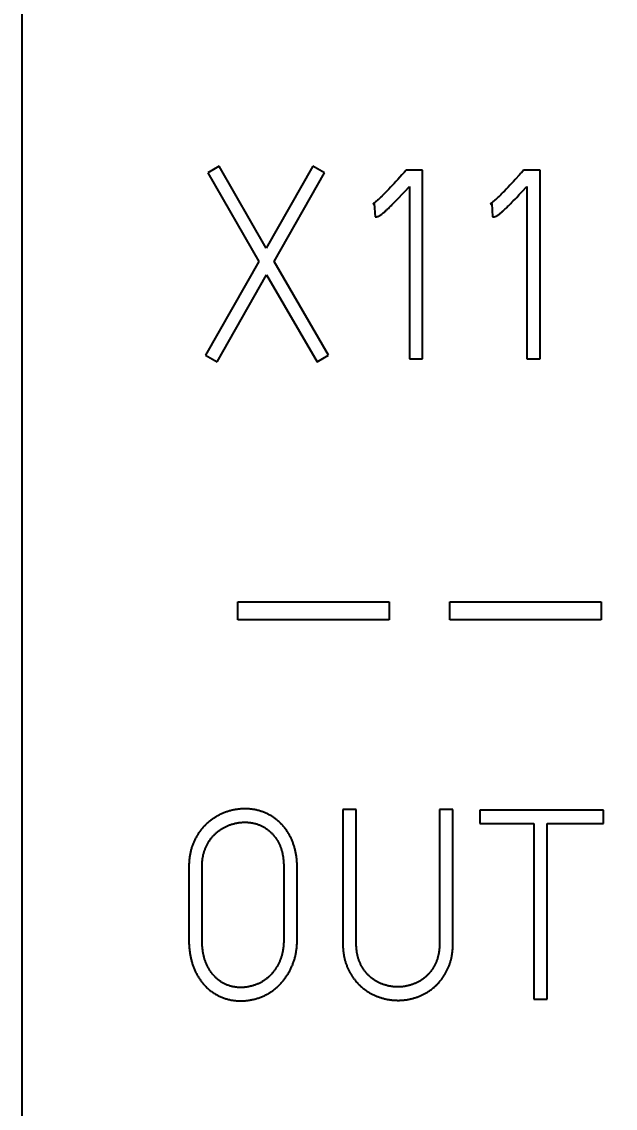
# Model space of a CAD drawing. Extents: x 0 to 420, y 0 to 297.
# Drawn here: x 110.81 to 116.13, y 157.36 to 167.11 of the extents above; entities that cross this region are included whole.
import ezdxf
from ezdxf.enums import TextEntityAlignment as Align

# ---------------------------------------------------------------- set-up
doc = ezdxf.new("R2010")
doc.units = 0
doc.header["$LTSCALE"] = 23.1
for name, color, linetype in [('10000_FRONT', 7, 'CONTINUOUS'), ('10100_DIM_FRONT', 7, 'CONTINUOUS'), ('10500_FRONT_LABELING', 7, 'CONTINUOUS')]:
    doc.layers.add(name, color=color, linetype=linetype)
doc.dimstyles.get("Standard").update_dxf_attribs({"dimtxt": 2.5, "dimasz": 2.5, "dimexe": 1.25, "dimexo": 0.625, "dimtad": 1, "dimcen": 2.5, "dimazin": 3, "dimtfac": 1, "dimtmove": 0, "dimatfit": 3})

# ---------------------------------------------------------------- blocks, each defined once
blk = doc.blocks.new('*D1')
at = {"layer": '10100_DIM_FRONT', "linetype": 'CONTINUOUS'}
for p, q in [((110.808052, 190.739389), (110.808052, 134.086548)), ((146.308052, 190.739389), (146.308052, 134.086548)), ((110.808052, 136.086548), (128.558052, 136.086548)), ((146.308052, 136.086548), (128.558052, 136.086548))]:
    blk.add_line(p, q, dxfattribs=at)
for points in [[(114.308052, 136.586548), (110.808052, 136.086548), (114.308052, 135.586548)], [(142.808052, 135.586548), (146.308052, 136.086548), (142.808052, 136.586548)]]:
    blk.add_solid(points, dxfattribs=at)
blk.add_text('35,5', height=3.5, dxfattribs=at).set_placement((124.727394, 136.961548), (134.227394, 136.961548), align=Align.FIT)

msp = doc.modelspace()

# ---------------------------------------------------------------- linework, layer by layer
at = {"layer": '10000_FRONT', "color": 7, "linetype": 'CONTINUOUS'}
for p, q in [((110.8081, 235.7404), (110.8081, 145.7404)), ((112.7475, 161.7461), (112.7475, 161.9064)), ((112.7475, 161.9064), (114.1059, 161.9064)), ((114.1059, 161.9064), (114.1059, 161.7461)), ((114.6482, 161.7461), (114.6482, 161.9064)), ((114.6482, 161.9064), (116.0067, 161.9064)), ((116.0067, 161.9064), (116.0067, 161.7461)), ((114.1059, 161.7461), (112.7475, 161.7461)), ((116.0067, 161.7461), (114.6482, 161.7461))]:
    msp.add_line(p, q, dxfattribs=at)
at = {"layer": '10500_FRONT_LABELING', "color": 7, "linetype": 'CONTINUOUS'}
for p, q in [((112.5783, 165.8163), (112.4769, 165.7574)), ((113.0027, 165.0807), (112.5783, 165.8163)), ((113.4201, 165.8163), (113.0027, 165.0807)), ((113.5262, 165.7574), (113.4201, 165.8163)), ((114.2571, 165.781), (114.2406, 165.7621)), ((114.4056, 165.781), (114.2571, 165.781)), ((114.4056, 164.088), (114.4056, 165.781)), ((115.311, 165.781), (115.2945, 165.7621)), ((115.4596, 165.781), (115.311, 165.781)), ((115.4596, 164.088), (115.4596, 165.781)), ((112.4769, 165.7574), (112.9367, 164.9628)), ((113.0735, 164.9604), (113.5262, 165.7574)), ((114.1662, 165.6805), (114.1501, 165.6631)), ((114.1822, 165.6979), (114.1662, 165.6805)), ((115.2201, 165.6805), (115.2041, 165.6631)), ((115.2362, 165.6979), (115.2201, 165.6805)), ((114.0742, 165.5828), (114.0632, 165.5715)), ((114.0851, 165.5942), (114.0742, 165.5828)), ((114.1015, 165.6113), (114.0851, 165.5942)), ((114.1178, 165.6285), (114.1015, 165.6113)), ((114.134, 165.6458), (114.1178, 165.6285)), ((114.1501, 165.6631), (114.134, 165.6458)), ((114.2192, 165.5617), (114.2459, 165.59)), ((114.2459, 165.59), (114.2877, 165.6348)), ((114.2877, 165.6348), (114.2877, 164.088)), ((115.1282, 165.5828), (115.1171, 165.5715)), ((115.1391, 165.5942), (115.1282, 165.5828)), ((115.1554, 165.6113), (115.1391, 165.5942)), ((115.1717, 165.6285), (115.1554, 165.6113)), ((115.1879, 165.6458), (115.1717, 165.6285)), ((115.2041, 165.6631), (115.1879, 165.6458)), ((115.2732, 165.5617), (115.2999, 165.59)), ((115.2999, 165.59), (115.3417, 165.6348)), ((115.3417, 165.6348), (115.3417, 164.088)), ((113.9576, 165.4768), (113.9718, 165.4815)), ((113.9718, 165.4815), (113.9789, 165.3613)), ((114.1299, 165.4699), (114.1417, 165.4817)), ((114.1417, 165.4817), (114.1535, 165.4936)), ((114.1535, 165.4936), (114.1652, 165.5055)), ((114.1652, 165.5055), (114.1807, 165.5214)), ((114.1807, 165.5214), (114.1962, 165.5375)), ((114.1962, 165.5375), (114.2192, 165.5617)), ((115.0116, 165.4768), (115.0257, 165.4815)), ((115.0257, 165.4815), (115.0328, 165.3613)), ((115.1839, 165.4699), (115.1957, 165.4817)), ((115.1957, 165.4817), (115.2075, 165.4936)), ((115.2075, 165.4936), (115.2192, 165.5055)), ((115.2192, 165.5055), (115.2347, 165.5214)), ((115.2347, 165.5214), (115.2501, 165.5375)), ((115.2501, 165.5375), (115.2732, 165.5617)), ((114.0979, 165.4389), (114.106, 165.4466)), ((114.106, 165.4466), (114.114, 165.4543)), ((114.114, 165.4543), (114.122, 165.4621)), ((114.122, 165.4621), (114.1299, 165.4699)), ((115.1519, 165.4389), (115.1599, 165.4466)), ((115.1599, 165.4466), (115.168, 165.4543)), ((115.168, 165.4543), (115.1759, 165.4621)), ((115.1759, 165.4621), (115.1839, 165.4699)), ((112.9367, 164.9628), (112.4581, 164.121)), ((113.5615, 164.121), (113.0735, 164.9604)), ((112.5618, 164.0621), (113.0051, 164.8425)), ((113.0051, 164.8425), (113.4578, 164.0621)), ((112.4581, 164.121), (112.5618, 164.0621)), ((113.4578, 164.0621), (113.5615, 164.121)), ((114.2877, 164.088), (114.4056, 164.088)), ((115.3417, 164.088), (115.4596, 164.088)), ((113.6898, 160.0427), (113.6898, 158.845)), ((113.81, 160.0427), (113.6898, 160.0427)), ((113.81, 158.845), (113.81, 160.0427)), ((114.5574, 160.0427), (114.5574, 158.845)), ((114.6777, 160.0427), (114.5574, 160.0427)), ((114.6777, 158.845), (114.6777, 160.0427)), ((114.9182, 160.038), (114.9182, 159.9178)), ((116.0287, 160.038), (114.9182, 160.038)), ((116.0287, 159.9178), (116.0287, 160.038)), ((114.9182, 159.9178), (115.4039, 159.9178)), ((115.4039, 159.9178), (115.4039, 158.3404)), ((115.5241, 158.3404), (115.5241, 159.9178)), ((115.5241, 159.9178), (116.0287, 159.9178)), ((112.3081, 159.5264), (112.3081, 158.87)), ((112.426, 158.8713), (112.426, 159.5264)), ((113.1592, 159.5264), (113.1592, 158.878)), ((113.2795, 158.878), (113.2795, 159.5264)), ((115.4039, 158.3404), (115.5241, 158.3404))]:
    msp.add_line(p, q, dxfattribs=at)
for points in [[(114.2301, 165.7503), (114.2195, 165.7386), (114.1822, 165.6979)], [(114.2406, 165.7621), (114.2354, 165.7562), (114.2301, 165.7503)], [(115.284, 165.7503), (115.2734, 165.7386), (115.2362, 165.6979)], [(115.2945, 165.7621), (115.2893, 165.7562), (115.284, 165.7503)], [(114.0632, 165.5715), (114.0521, 165.5603), (114.0465, 165.5548), (114.0409, 165.5492), (114.0352, 165.5437), (114.0296, 165.5382), (114.0238, 165.5328), (114.0181, 165.5274), (114.0123, 165.522), (114.0065, 165.5167), (114.0006, 165.5115), (113.9947, 165.5062), (113.9887, 165.5011), (113.9827, 165.496), (113.9767, 165.4909), (113.9705, 165.486), (113.9642, 165.4813), (113.961, 165.479), (113.9576, 165.4768)], [(115.1171, 165.5715), (115.106, 165.5603), (115.1005, 165.5548), (115.0948, 165.5492), (115.0892, 165.5437), (115.0835, 165.5382), (115.0778, 165.5328), (115.0721, 165.5274), (115.0663, 165.522), (115.0604, 165.5167), (115.0546, 165.5115), (115.0487, 165.5062), (115.0427, 165.5011), (115.0367, 165.496), (115.0306, 165.4909), (115.0245, 165.486), (115.0182, 165.4813), (115.0149, 165.479), (115.0116, 165.4768)], [(113.9789, 165.3613), (113.9817, 165.3614), (113.9845, 165.3616), (113.9873, 165.362), (113.99, 165.3625), (113.9955, 165.3637), (113.9982, 165.3644), (114.0009, 165.3651), (114.0036, 165.366), (114.0063, 165.367), (114.0088, 165.3681), (114.0114, 165.3693), (114.0163, 165.3719), (114.0211, 165.3748), (114.0257, 165.3778), (114.0303, 165.381), (114.0348, 165.3843), (114.0393, 165.3877), (114.0437, 165.3911), (114.048, 165.3946), (114.0523, 165.3981), (114.0566, 165.4017), (114.0609, 165.4053), (114.0651, 165.4089), (114.0693, 165.4126), (114.0734, 165.4163), (114.0775, 165.42), (114.0817, 165.4238), (114.0858, 165.4275), (114.0898, 165.4313), (114.0979, 165.4389)], [(115.0328, 165.3613), (115.0357, 165.3614), (115.0385, 165.3616), (115.0412, 165.362), (115.044, 165.3625), (115.0495, 165.3637), (115.0522, 165.3644), (115.0549, 165.3651), (115.0576, 165.366), (115.0602, 165.367), (115.0628, 165.3681), (115.0653, 165.3693), (115.0702, 165.3719), (115.075, 165.3748), (115.0797, 165.3778), (115.0842, 165.381), (115.0887, 165.3843), (115.0932, 165.3877), (115.0976, 165.3911), (115.102, 165.3946), (115.1063, 165.3981), (115.1106, 165.4017), (115.1148, 165.4053), (115.119, 165.4089), (115.1232, 165.4126), (115.1274, 165.4163), (115.1315, 165.42), (115.1356, 165.4238), (115.1397, 165.4275), (115.1438, 165.4313), (115.1519, 165.4389)], [(113.2795, 159.5264), (113.2794, 159.5341), (113.2793, 159.5418), (113.2791, 159.5495), (113.2789, 159.5572), (113.2785, 159.5649), (113.2781, 159.5725), (113.2775, 159.5802), (113.2769, 159.5878), (113.2762, 159.5954), (113.2755, 159.603), (113.2746, 159.6106), (113.2736, 159.6182), (113.2726, 159.6258), (113.2714, 159.6333), (113.2702, 159.6409), (113.2689, 159.6484), (113.2675, 159.6559), (113.2659, 159.6634), (113.2643, 159.6709), (113.2626, 159.6784), (113.2608, 159.6858), (113.2589, 159.6932), (113.2568, 159.7007), (113.2547, 159.7081), (113.2525, 159.7154), (113.2502, 159.7228), (113.2477, 159.7302), (113.2452, 159.7375), (113.2426, 159.7447), (113.2398, 159.7519), (113.237, 159.7591), (113.234, 159.7662), (113.231, 159.7733), (113.2279, 159.7803), (113.2246, 159.7872), (113.2213, 159.7941), (113.2179, 159.801), (113.2143, 159.8078), (113.2107, 159.8145), (113.2069, 159.8212), (113.2031, 159.8278), (113.1991, 159.8344), (113.195, 159.8409), (113.1909, 159.8473), (113.1865, 159.8537), (113.1821, 159.86), (113.1776, 159.8663), (113.1729, 159.8725), (113.1681, 159.8786), (113.1632, 159.8846), (113.1583, 159.8906), (113.1532, 159.8964), (113.1481, 159.9022), (113.1428, 159.9078), (113.1376, 159.9134), (113.1322, 159.9189), (113.1268, 159.9243), (113.1212, 159.9297), (113.1157, 159.9349), (113.11, 159.9401), (113.1042, 159.9451), (113.0984, 159.9501), (113.0924, 159.955), (113.0864, 159.9597), (113.0802, 159.9643), (113.074, 159.9689), (113.0676, 159.9733), (113.0612, 159.9776), (113.0546, 159.9818), (113.048, 159.9858), (113.0412, 159.9898), (113.0344, 159.9936), (113.0276, 159.9973), (113.0207, 160.0008), (113.0138, 160.0043), (113.0068, 160.0076), (112.9998, 160.0108), (112.9927, 160.0138), (112.9856, 160.0167), (112.9784, 160.0196), (112.9712, 160.0222), (112.9639, 160.0248), (112.9566, 160.0272), (112.9492, 160.0296), (112.9418, 160.0318), (112.9343, 160.0338), (112.9268, 160.0358), (112.9192, 160.0376), (112.9116, 160.0393), (112.904, 160.0409), (112.8963, 160.0423), (112.8886, 160.0436), (112.881, 160.0448), (112.8733, 160.0459), (112.8656, 160.0468), (112.8579, 160.0476), (112.8502, 160.0483), (112.8425, 160.0488), (112.8347, 160.0493), (112.827, 160.0496), (112.8193, 160.0498), (112.8116, 160.0498), (112.8038, 160.0498), (112.7961, 160.0496), (112.7883, 160.0493), (112.7806, 160.0489), (112.7728, 160.0484), (112.7651, 160.0477), (112.7573, 160.047), (112.7496, 160.0461), (112.7418, 160.045), (112.7341, 160.0439), (112.7265, 160.0426), (112.7189, 160.0413), (112.7113, 160.0398), (112.7037, 160.0382), (112.6962, 160.0364), (112.6887, 160.0346), (112.6812, 160.0327), (112.6738, 160.0306), (112.6664, 160.0285), (112.659, 160.0262), (112.6516, 160.0238), (112.6443, 160.0214), (112.637, 160.0188), (112.6298, 160.0161), (112.6226, 160.0132), (112.6154, 160.0103), (112.6082, 160.0073), (112.6011, 160.0041), (112.594, 160.0009), (112.587, 159.9975), (112.58, 159.994), (112.5732, 159.9905), (112.5663, 159.9868), (112.5596, 159.983), (112.5529, 159.9792), (112.5463, 159.9752), (112.5398, 159.9711), (112.5333, 159.967), (112.5269, 159.9627), (112.5206, 159.9584), (112.5143, 159.9539), (112.5081, 159.9494), (112.502, 159.9447), (112.4959, 159.94), (112.4899, 159.9352), (112.484, 159.9302), (112.4781, 159.9252), (112.4723, 159.9201), (112.4666, 159.9148), (112.4609, 159.9095), (112.4554, 159.9041), (112.4499, 159.8986), (112.4445, 159.893), (112.4392, 159.8873), (112.4341, 159.8816), (112.429, 159.8757), (112.424, 159.8698), (112.4192, 159.8639), (112.4145, 159.8578), (112.4098, 159.8517), (112.4053, 159.8455), (112.4009, 159.8392), (112.3965, 159.8329), (112.3923, 159.8265), (112.3881, 159.8201), (112.3841, 159.8135), (112.3801, 159.8069), (112.3762, 159.8003), (112.3725, 159.7936), (112.3688, 159.7868), (112.3652, 159.7799), (112.3617, 159.773), (112.3583, 159.766), (112.355, 159.759), (112.3518, 159.7519), (112.3488, 159.7448), (112.3458, 159.7377), (112.343, 159.7305), (112.3403, 159.7233), (112.3377, 159.7161), (112.3352, 159.7088), (112.3329, 159.7015), (112.3306, 159.6942), (112.3285, 159.6868), (112.3265, 159.6794), (112.3246, 159.672), (112.3228, 159.6645), (112.3211, 159.657), (112.3196, 159.6495), (112.3181, 159.6419), (112.3168, 159.6344), (112.3155, 159.6267), (112.3144, 159.6191), (112.3133, 159.6114), (112.3124, 159.6037), (112.3115, 159.596), (112.3108, 159.5883)], [(112.426, 159.5264), (112.426, 159.5329), (112.4261, 159.5395), (112.4263, 159.546), (112.4265, 159.5525), (112.4269, 159.559), (112.4273, 159.5655), (112.4278, 159.572), (112.4284, 159.5784), (112.429, 159.5849), (112.4298, 159.5913), (112.4306, 159.5977), (112.4316, 159.6041), (112.4326, 159.6105), (112.4337, 159.6169), (112.4349, 159.6232), (112.4362, 159.6296), (112.4376, 159.6359), (112.4392, 159.6422), (112.4408, 159.6485), (112.4425, 159.6547), (112.4444, 159.661), (112.4463, 159.6672), (112.4484, 159.6734), (112.4506, 159.6796), (112.4529, 159.6858), (112.4552, 159.6919), (112.4577, 159.698), (112.4603, 159.704), (112.463, 159.71), (112.4658, 159.7159), (112.4687, 159.7217), (112.4716, 159.7275), (112.4747, 159.7333), (112.4779, 159.739), (112.4811, 159.7446), (112.4844, 159.7502), (112.4878, 159.7558), (112.4913, 159.7613), (112.4949, 159.7667), (112.4986, 159.7721), (112.5024, 159.7774), (112.5064, 159.7827), (112.5104, 159.7879), (112.5145, 159.793), (112.5187, 159.7981), (112.523, 159.8031), (112.5274, 159.808), (112.5319, 159.8127), (112.5364, 159.8174), (112.541, 159.822), (112.5457, 159.8266), (112.5505, 159.831), (112.5553, 159.8353), (112.5603, 159.8396), (112.5653, 159.8437), (112.5704, 159.8478), (112.5755, 159.8518), (112.5807, 159.8557), (112.586, 159.8595), (112.5914, 159.8632), (112.5969, 159.8668), (112.6024, 159.8703), (112.608, 159.8738), (112.6137, 159.8771), (112.6194, 159.8804), (112.6252, 159.8835), (112.631, 159.8866), (112.6369, 159.8895), (112.6428, 159.8923), (112.6488, 159.895), (112.6548, 159.8976), (112.6608, 159.9001), (112.6669, 159.9025), (112.673, 159.9048), (112.6792, 159.907), (112.6854, 159.9091), (112.6916, 159.9111), (112.6978, 159.913), (112.7041, 159.9148), (112.7105, 159.9165), (112.7169, 159.9181), (112.7233, 159.9197), (112.7297, 159.9211), (112.7362, 159.9224), (112.7426, 159.9236), (112.7491, 159.9247), (112.7556, 159.9257), (112.7621, 159.9265), (112.7685, 159.9273), (112.775, 159.928), (112.7815, 159.9285), (112.788, 159.9289), (112.7945, 159.9292), (112.801, 159.9295), (112.8076, 159.9296), (112.8141, 159.9296), (112.8206, 159.9295), (112.8271, 159.9292), (112.8337, 159.9289), (112.8402, 159.9285), (112.8468, 159.9279), (112.8533, 159.9272), (112.8599, 159.9264), (112.8664, 159.9255), (112.8729, 159.9245), (112.8794, 159.9233), (112.8858, 159.922), (112.8922, 159.9206), (112.8985, 159.9191), (112.9048, 159.9174), (112.9111, 159.9157), (112.9173, 159.9138), (112.9235, 159.9117), (112.9297, 159.9095), (112.9358, 159.9073), (112.9419, 159.9048), (112.9479, 159.9023), (112.9539, 159.8996), (112.9599, 159.8968), (112.9658, 159.8938), (112.9716, 159.8907), (112.9774, 159.8875), (112.983, 159.8842), (112.9886, 159.8808), (112.9941, 159.8773), (112.9995, 159.8736), (113.0049, 159.8699), (113.0101, 159.866), (113.0153, 159.8621), (113.0204, 159.858), (113.0255, 159.8539), (113.0304, 159.8497), (113.0353, 159.8453), (113.0401, 159.8409), (113.0449, 159.8363), (113.0496, 159.8317), (113.0542, 159.827), (113.0587, 159.8223), (113.0631, 159.8174), (113.0675, 159.8125), (113.0717, 159.8076), (113.0759, 159.8025), (113.0799, 159.7974), (113.0839, 159.7923), (113.0877, 159.787), (113.0915, 159.7817), (113.0951, 159.7763), (113.0987, 159.7708), (113.1021, 159.7653), (113.1055, 159.7597), (113.1087, 159.754), (113.1118, 159.7482), (113.1149, 159.7424), (113.1178, 159.7365), (113.1205, 159.7305), (113.1232, 159.7245), (113.1257, 159.7185), (113.1282, 159.7124), (113.1305, 159.7063), (113.1327, 159.7002), (113.1348, 159.694), (113.1368, 159.6878), (113.1387, 159.6816), (113.1405, 159.6753), (113.1422, 159.669), (113.1438, 159.6627), (113.1454, 159.6564), (113.1468, 159.65), (113.1482, 159.6436), (113.1494, 159.6372), (113.1506, 159.6307), (113.1517, 159.6242), (113.1528, 159.6178), (113.1537, 159.6113), (113.1546, 159.6048), (113.1553, 159.5983), (113.156, 159.5918), (113.1567, 159.5852), (113.1572, 159.5787), (113.1577, 159.5722), (113.1581, 159.5657), (113.1585, 159.5591), (113.1588, 159.5526), (113.159, 159.5461), (113.1591, 159.5395), (113.1592, 159.5329), (113.1592, 159.5264)], [(112.3108, 159.5883), (112.3101, 159.5806), (112.3096, 159.5728), (112.3091, 159.5651), (112.3087, 159.5574), (112.3084, 159.5496), (112.3082, 159.5419), (112.3081, 159.5341), (112.3081, 159.5264)], [(112.3081, 158.87), (112.3082, 158.8621), (112.3084, 158.8541), (112.3086, 158.8462), (112.3089, 158.8382), (112.3093, 158.8303), (112.3097, 158.8224), (112.3103, 158.8145), (112.3109, 158.8066), (112.3116, 158.7987), (112.3123, 158.7909), (112.3132, 158.783), (112.3141, 158.7752), (112.3151, 158.7673), (112.3162, 158.7595), (112.3174, 158.7517), (112.3186, 158.7439), (112.32, 158.7361), (112.3215, 158.7283), (112.323, 158.7206), (112.3246, 158.7128), (112.3264, 158.7051), (112.3282, 158.6974), (112.3301, 158.6897), (112.3322, 158.682), (112.3343, 158.6743), (112.3366, 158.6666), (112.3389, 158.659), (112.3414, 158.6514), (112.3439, 158.6439), (112.3466, 158.6364), (112.3493, 158.6289), (112.3522, 158.6215), (112.3551, 158.6142), (112.3582, 158.6069), (112.3614, 158.5996), (112.3646, 158.5924), (112.368, 158.5853), (112.3715, 158.5782), (112.3751, 158.5711), (112.3788, 158.5641), (112.3827, 158.5572), (112.3866, 158.5503), (112.3907, 158.5435), (112.3948, 158.5367), (112.3991, 158.53), (112.4035, 158.5234), (112.408, 158.5168), (112.4127, 158.5102), (112.4174, 158.5038), (112.4223, 158.4975), (112.4272, 158.4912), (112.4322, 158.4851), (112.4373, 158.479), (112.4425, 158.473), (112.4478, 158.4672), (112.4532, 158.4614), (112.4587, 158.4557), (112.4643, 158.4502), (112.47, 158.4447), (112.4758, 158.4393), (112.4817, 158.4341), (112.4877, 158.4289), (112.4937, 158.4238), (112.4999, 158.4189), (112.5062, 158.414), (112.5126, 158.4093), (112.5191, 158.4046), (112.5256, 158.4), (112.5323, 158.3956), (112.5391, 158.3913), (112.5459, 158.3871), (112.5528, 158.3831), (112.5598, 158.3792), (112.5668, 158.3754), (112.5739, 158.3718), (112.581, 158.3683), (112.5882, 158.365), (112.5954, 158.3618), (112.6027, 158.3587), (112.6101, 158.3558), (112.6175, 158.353), (112.6249, 158.3503), (112.6325, 158.3478), (112.64, 158.3454), (112.6477, 158.3431), (112.6554, 158.341), (112.6632, 158.3391), (112.671, 158.3372), (112.6788, 158.3355), (112.6867, 158.334), (112.6946, 158.3326), (112.7025, 158.3314), (112.7104, 158.3303), (112.7183, 158.3293), (112.7263, 158.3285), (112.7342, 158.3278), (112.7421, 158.3272), (112.7501, 158.3268), (112.758, 158.3265), (112.766, 158.3263), (112.774, 158.3262), (112.782, 158.3263), (112.79, 158.3265), (112.798, 158.3268), (112.806, 158.3273), (112.814, 158.3279), (112.822, 158.3286), (112.8299, 158.3294), (112.8379, 158.3304), (112.8458, 158.3315), (112.8537, 158.3328), (112.8615, 158.3341), (112.8693, 158.3356), (112.8771, 158.3372), (112.8848, 158.339), (112.8926, 158.3408), (112.9002, 158.3428), (112.9079, 158.3449), (112.9155, 158.3471), (112.9231, 158.3494), (112.9307, 158.3519), (112.9383, 158.3544), (112.9458, 158.3571), (112.9532, 158.3599), (112.9607, 158.3628), (112.9681, 158.3659), (112.9755, 158.369), (112.9828, 158.3723), (112.99, 158.3757), (112.9972, 158.3792), (113.0043, 158.3828), (113.0113, 158.3866), (113.0182, 158.3904), (113.025, 158.3944), (113.0318, 158.3985), (113.0385, 158.4026), (113.0451, 158.407), (113.0517, 158.4114), (113.0581, 158.4159), (113.0645, 158.4205), (113.0708, 158.4253), (113.0771, 158.4302), (113.0833, 158.4351), (113.0894, 158.4402), (113.0954, 158.4454), (113.1013, 158.4507), (113.1072, 158.4562), (113.113, 158.4617), (113.1187, 158.4673), (113.1243, 158.473), (113.1298, 158.4787), (113.1352, 158.4846), (113.1405, 158.4905), (113.1458, 158.4965), (113.1509, 158.5026), (113.1559, 158.5087), (113.1608, 158.515), (113.1656, 158.5212), (113.1703, 158.5276), (113.1749, 158.5341), (113.1794, 158.5406), (113.1839, 158.5471), (113.1882, 158.5538), (113.1925, 158.5605), (113.1967, 158.5673), (113.2007, 158.5741), (113.2048, 158.581), (113.2087, 158.588), (113.2125, 158.595), (113.2162, 158.602), (113.2198, 158.6091), (113.2234, 158.6162), (113.2268, 158.6234), (113.2301, 158.6306), (113.2333, 158.6378), (113.2364, 158.6451), (113.2394, 158.6524), (113.2423, 158.6597), (113.2451, 158.6671), (113.2477, 158.6745), (113.2503, 158.682), (113.2527, 158.6895), (113.2551, 158.6971), (113.2573, 158.7047), (113.2594, 158.7123), (113.2614, 158.72), (113.2633, 158.7277), (113.265, 158.7354), (113.2667, 158.7432), (113.2682, 158.7511), (113.2697, 158.7589), (113.271, 158.7668), (113.2722, 158.7747), (113.2733, 158.7826), (113.2743, 158.7905), (113.2753, 158.7984), (113.2761, 158.8063), (113.2768, 158.8143)], [(113.1592, 158.878), (113.1592, 158.8713), (113.1591, 158.8646), (113.1589, 158.858), (113.1587, 158.8514), (113.1584, 158.8447), (113.158, 158.8381), (113.1576, 158.8315), (113.157, 158.8249), (113.1564, 158.8183), (113.1557, 158.8117), (113.155, 158.8051), (113.1541, 158.7986), (113.1532, 158.792), (113.1522, 158.7855), (113.1511, 158.779), (113.1499, 158.7725), (113.1486, 158.766), (113.1473, 158.7595), (113.1458, 158.753), (113.1442, 158.7465), (113.1425, 158.7401), (113.1407, 158.7336), (113.1388, 158.7272), (113.1368, 158.7209), (113.1347, 158.7145), (113.1325, 158.7082), (113.1302, 158.702), (113.1278, 158.6958), (113.1254, 158.6896), (113.1228, 158.6835), (113.1202, 158.6774), (113.1174, 158.6714), (113.1146, 158.6654), (113.1117, 158.6595), (113.1087, 158.6536), (113.1056, 158.6478), (113.1024, 158.642), (113.0991, 158.6362), (113.0958, 158.6305), (113.0923, 158.6248), (113.0888, 158.6192), (113.0852, 158.6136), (113.0815, 158.608), (113.0776, 158.6025), (113.0737, 158.5971), (113.0697, 158.5917), (113.0656, 158.5865), (113.0615, 158.5813), (113.0572, 158.5762), (113.0529, 158.5712), (113.0485, 158.5662), (113.044, 158.5614), (113.0395, 158.5566), (113.0348, 158.5519), (113.0301, 158.5473), (113.0253, 158.5428), (113.0204, 158.5384), (113.0154, 158.534), (113.0104, 158.5298), (113.0053, 158.5256), (113.0001, 158.5215), (112.9948, 158.5175), (112.9894, 158.5136), (112.9839, 158.5098), (112.9783, 158.5061), (112.9727, 158.5025), (112.967, 158.499), (112.9612, 158.4956), (112.9553, 158.4923), (112.9495, 158.4892), (112.9435, 158.4862), (112.9375, 158.4833), (112.9315, 158.4805), (112.9254, 158.4778), (112.9193, 158.4752), (112.9131, 158.4728), (112.9069, 158.4704), (112.9007, 158.4682), (112.8944, 158.4661), (112.8881, 158.464), (112.8817, 158.4621), (112.8753, 158.4603), (112.8688, 158.4586), (112.8623, 158.457), (112.8558, 158.4554), (112.8492, 158.454), (112.8426, 158.4528), (112.8361, 158.4516), (112.8295, 158.4506), (112.8229, 158.4496), (112.8163, 158.4488), (112.8097, 158.4481), (112.8031, 158.4476), (112.7964, 158.4471), (112.7898, 158.4468), (112.7832, 158.4466), (112.7766, 158.4465), (112.7699, 158.4465), (112.7633, 158.4466), (112.7566, 158.4469), (112.75, 158.4473), (112.7433, 158.4477), (112.7366, 158.4483), (112.73, 158.4491), (112.7233, 158.45), (112.7167, 158.4509), (112.7101, 158.4521), (112.7035, 158.4533), (112.697, 158.4547), (112.6906, 158.4562), (112.6841, 158.4579), (112.6777, 158.4596), (112.6714, 158.4616), (112.6651, 158.4636), (112.6588, 158.4658), (112.6526, 158.4682), (112.6464, 158.4706), (112.6402, 158.4733), (112.6341, 158.476), (112.6281, 158.4789), (112.6221, 158.482), (112.6162, 158.4851), (112.6104, 158.4884), (112.6047, 158.4918), (112.5991, 158.4954), (112.5935, 158.499), (112.5881, 158.5028), (112.5827, 158.5067), (112.5774, 158.5107), (112.5722, 158.5148), (112.5671, 158.519), (112.5621, 158.5234), (112.5571, 158.5278), (112.5522, 158.5324), (112.5474, 158.537), (112.5427, 158.5417), (112.538, 158.5465), (112.5335, 158.5514), (112.529, 158.5564), (112.5247, 158.5614), (112.5204, 158.5665), (112.5162, 158.5717), (112.5122, 158.5769), (112.5082, 158.5822), (112.5043, 158.5876), (112.5005, 158.5931), (112.4968, 158.5986), (112.4932, 158.6042), (112.4897, 158.6098), (112.4862, 158.6156), (112.4829, 158.6214), (112.4797, 158.6272), (112.4766, 158.6332), (112.4736, 158.6391), (112.4707, 158.6451), (112.468, 158.6511), (112.4653, 158.6572), (112.4628, 158.6633), (112.4603, 158.6695), (112.458, 158.6757), (112.4557, 158.6819), (112.4536, 158.6881), (112.4515, 158.6944), (112.4496, 158.7008), (112.4477, 158.7071), (112.4459, 158.7135), (112.4442, 158.7199), (112.4426, 158.7264), (112.4411, 158.7329), (112.4396, 158.7394), (112.4383, 158.7459), (112.437, 158.7524), (112.4358, 158.759), (112.4346, 158.7655), (112.4336, 158.7721), (112.4326, 158.7787), (112.4317, 158.7852), (112.4309, 158.7918), (112.4301, 158.7984), (112.4294, 158.805), (112.4288, 158.8116), (112.4282, 158.8182), (112.4277, 158.8248), (112.4273, 158.8315), (112.4269, 158.8381), (112.4266, 158.8447), (112.4264, 158.8514), (112.4262, 158.858), (112.4261, 158.8647), (112.426, 158.8713)], [(113.2768, 158.8143), (113.2775, 158.8222), (113.278, 158.8302), (113.2785, 158.8381), (113.2788, 158.8461), (113.2791, 158.854), (113.2793, 158.862), (113.2794, 158.87), (113.2795, 158.878)], [(113.6898, 158.845), (113.6898, 158.838), (113.6899, 158.8311), (113.69, 158.8242), (113.6903, 158.8173), (113.6906, 158.8104), (113.6909, 158.8036), (113.6914, 158.7967), (113.6919, 158.7898), (113.6924, 158.783), (113.6931, 158.7761), (113.6938, 158.7693), (113.6946, 158.7625), (113.6955, 158.7557), (113.6964, 158.7489), (113.6975, 158.7421), (113.6986, 158.7354), (113.6998, 158.7286), (113.7011, 158.7219), (113.7024, 158.7152), (113.7039, 158.7084), (113.7055, 158.7017), (113.7071, 158.6951), (113.7089, 158.6884), (113.7107, 158.6817), (113.7127, 158.6751), (113.7147, 158.6685), (113.7169, 158.6618), (113.7192, 158.6553), (113.7215, 158.6487), (113.7239, 158.6422), (113.7265, 158.6358), (113.7291, 158.6294), (113.7318, 158.6231), (113.7346, 158.6168), (113.7374, 158.6106), (113.7404, 158.6044), (113.7434, 158.5982), (113.7465, 158.5921), (113.7497, 158.5861), (113.753, 158.5801), (113.7564, 158.5741), (113.7598, 158.5682), (113.7634, 158.5624), (113.767, 158.5565), (113.7706, 158.5508), (113.7744, 158.545), (113.7782, 158.5393), (113.7822, 158.5337), (113.7862, 158.5281), (113.7903, 158.5226), (113.7945, 158.5171), (113.7988, 158.5116), (113.8032, 158.5063), (113.8076, 158.5009), (113.8122, 158.4957), (113.8169, 158.4905), (113.8216, 158.4854), (113.8264, 158.4804), (113.8312, 158.4754), (113.8361, 158.4706), (113.8411, 158.4658), (113.8462, 158.4611), (113.8513, 158.4565), (113.8564, 158.4519), (113.8617, 158.4474), (113.867, 158.443), (113.8723, 158.4387), (113.8777, 158.4345), (113.8832, 158.4303), (113.8888, 158.4262), (113.8944, 158.4222), (113.9, 158.4183), (113.9058, 158.4144), (113.9115, 158.4106), (113.9174, 158.4069), (113.9233, 158.4032), (113.9293, 158.3997), (113.9353, 158.3962), (113.9414, 158.3928), (113.9476, 158.3895), (113.9537, 158.3863), (113.9599, 158.3832), (113.9662, 158.3802), (113.9725, 158.3773), (113.9788, 158.3744), (113.9851, 158.3717), (113.9915, 158.3691), (113.9979, 158.3665), (114.0043, 158.364), (114.0108, 158.3616), (114.0173, 158.3593), (114.0238, 158.3571), (114.0304, 158.355), (114.037, 158.353), (114.0436, 158.351), (114.0503, 158.3491), (114.057, 158.3474), (114.0637, 158.3457), (114.0705, 158.3441), (114.0773, 158.3425), (114.0841, 158.3411), (114.0909, 158.3398), (114.0978, 158.3385), (114.1046, 158.3374), (114.1115, 158.3363), (114.1184, 158.3353), (114.1252, 158.3345), (114.1321, 158.3337), (114.139, 158.333), (114.1458, 158.3325), (114.1527, 158.332), (114.1596, 158.3316), (114.1665, 158.3313), (114.1734, 158.3311), (114.1802, 158.331), (114.1871, 158.331), (114.194, 158.331), (114.2009, 158.3312), (114.2078, 158.3315), (114.2147, 158.3318), (114.2216, 158.3323), (114.2285, 158.3328), (114.2354, 158.3335), (114.2423, 158.3342), (114.2492, 158.3351), (114.2561, 158.336), (114.263, 158.337), (114.2699, 158.3381), (114.2768, 158.3394), (114.2836, 158.3407), (114.2904, 158.3421), (114.2971, 158.3435), (114.3039, 158.3451), (114.3106, 158.3468), (114.3172, 158.3485), (114.3239, 158.3504), (114.3305, 158.3523), (114.3371, 158.3543), (114.3436, 158.3564), (114.3502, 158.3586), (114.3567, 158.3608), (114.3632, 158.3632), (114.3696, 158.3656), (114.376, 158.3682), (114.3824, 158.3708), (114.3888, 158.3735), (114.3951, 158.3763), (114.4014, 158.3792), (114.4077, 158.3822), (114.414, 158.3853), (114.4202, 158.3885), (114.4263, 158.3918), (114.4324, 158.3951), (114.4384, 158.3986), (114.4444, 158.4021), (114.4502, 158.4057), (114.4561, 158.4094), (114.4618, 158.4132), (114.4675, 158.417), (114.4732, 158.421), (114.4787, 158.425), (114.4843, 158.4291), (114.4897, 158.4332), (114.4951, 158.4375), (114.5005, 158.4418), (114.5057, 158.4462), (114.5109, 158.4507), (114.5161, 158.4552), (114.5212, 158.4599), (114.5262, 158.4646), (114.5312, 158.4694), (114.5361, 158.4743), (114.5409, 158.4792), (114.5457, 158.4843), (114.5504, 158.4894), (114.555, 158.4946), (114.5595, 158.4999), (114.564, 158.5052), (114.5683, 158.5106), (114.5726, 158.5161), (114.5768, 158.5216), (114.5809, 158.5271), (114.5849, 158.5327), (114.5888, 158.5384), (114.5927, 158.5441), (114.5964, 158.5499), (114.6001, 158.5557), (114.6037, 158.5615), (114.6072, 158.5674), (114.6107, 158.5734), (114.6141, 158.5794), (114.6174, 158.5854), (114.6206, 158.5915), (114.6238, 158.5977), (114.6268, 158.6039), (114.6298, 158.6101), (114.6327, 158.6164), (114.6355, 158.6228), (114.6382, 158.6292)], [(114.5574, 158.845), (114.5574, 158.8384), (114.5573, 158.8319), (114.5571, 158.8255), (114.5569, 158.819), (114.5566, 158.8125), (114.5562, 158.8061), (114.5557, 158.7996), (114.5551, 158.7932), (114.5545, 158.7868), (114.5538, 158.7804), (114.553, 158.774), (114.5521, 158.7676), (114.5511, 158.7613), (114.55, 158.7549), (114.5489, 158.7486), (114.5476, 158.7423), (114.5462, 158.736), (114.5448, 158.7298), (114.5432, 158.7235), (114.5415, 158.7173), (114.5397, 158.7111), (114.5378, 158.7049), (114.5358, 158.6987), (114.5336, 158.6925), (114.5314, 158.6864), (114.529, 158.6803), (114.5265, 158.6742), (114.5239, 158.6682), (114.5213, 158.6622), (114.5185, 158.6563), (114.5156, 158.6505), (114.5126, 158.6447), (114.5096, 158.639), (114.5064, 158.6333), (114.5032, 158.6277), (114.4998, 158.6221), (114.4964, 158.6166), (114.4929, 158.6111), (114.4893, 158.6057), (114.4856, 158.6004), (114.4818, 158.5951), (114.4779, 158.5899), (114.4738, 158.5847), (114.4697, 158.5796), (114.4654, 158.5746), (114.4611, 158.5697), (114.4567, 158.5648), (114.4522, 158.5601), (114.4476, 158.5555), (114.4429, 158.5509), (114.4381, 158.5465), (114.4333, 158.5421), (114.4284, 158.5379), (114.4234, 158.5338), (114.4183, 158.5297), (114.4132, 158.5257), (114.408, 158.5219), (114.4027, 158.5181), (114.3973, 158.5144), (114.3919, 158.5108), (114.3864, 158.5073), (114.3808, 158.5039), (114.3751, 158.5007), (114.3693, 158.4975), (114.3635, 158.4944), (114.3577, 158.4914), (114.3518, 158.4886), (114.3458, 158.4858), (114.3398, 158.4832), (114.3338, 158.4807), (114.3277, 158.4783), (114.3216, 158.476), (114.3155, 158.4739), (114.3093, 158.4718), (114.3031, 158.4698), (114.2969, 158.4679), (114.2906, 158.4661), (114.2843, 158.4644), (114.2779, 158.4627), (114.2715, 158.4612), (114.2651, 158.4598), (114.2587, 158.4585), (114.2522, 158.4573), (114.2458, 158.4562), (114.2393, 158.4552), (114.2328, 158.4543), (114.2264, 158.4535), (114.2199, 158.4529), (114.2134, 158.4523), (114.2069, 158.4519), (114.2004, 158.4515), (114.194, 158.4513), (114.1875, 158.4512), (114.181, 158.4512), (114.1745, 158.4513), (114.168, 158.4516), (114.1615, 158.4519), (114.1549, 158.4523), (114.1484, 158.4529), (114.1419, 158.4535), (114.1354, 158.4543), (114.1289, 158.4552), (114.1224, 158.4562), (114.1159, 158.4573), (114.1095, 158.4585), (114.1031, 158.4597), (114.0967, 158.4611), (114.0903, 158.4626), (114.084, 158.4642), (114.0777, 158.4658), (114.0715, 158.4676), (114.0653, 158.4695), (114.0591, 158.4715), (114.0529, 158.4735), (114.0468, 158.4757), (114.0407, 158.478), (114.0346, 158.4803), (114.0286, 158.4828), (114.0225, 158.4854), (114.0166, 158.4882), (114.0106, 158.491), (114.0048, 158.4939), (113.999, 158.497), (113.9932, 158.5002), (113.9876, 158.5034), (113.982, 158.5068), (113.9765, 158.5102), (113.9711, 158.5138), (113.9657, 158.5174), (113.9604, 158.5212), (113.9552, 158.525), (113.9501, 158.5289), (113.945, 158.533), (113.94, 158.5371), (113.9351, 158.5413), (113.9303, 158.5456), (113.9255, 158.55), (113.9208, 158.5545), (113.9162, 158.5591), (113.9117, 158.5638), (113.9073, 158.5686), (113.9029, 158.5735), (113.8986, 158.5785), (113.8945, 158.5836), (113.8904, 158.5888), (113.8865, 158.594), (113.8827, 158.5992), (113.8789, 158.6046), (113.8753, 158.61), (113.8718, 158.6154), (113.8683, 158.6209), (113.865, 158.6265), (113.8617, 158.6321), (113.8585, 158.6378), (113.8554, 158.6435), (113.8524, 158.6493), (113.8495, 158.6552), (113.8467, 158.6611), (113.844, 158.667), (113.8414, 158.673), (113.8389, 158.6791), (113.8365, 158.6852), (113.8342, 158.6913), (113.8321, 158.6975), (113.83, 158.7036), (113.8281, 158.7098), (113.8263, 158.7161), (113.8246, 158.7223), (113.823, 158.7286), (113.8215, 158.7349), (113.8201, 158.7412), (113.8188, 158.7476), (113.8176, 158.7539), (113.8165, 158.7603), (113.8155, 158.7668), (113.8146, 158.7732), (113.8138, 158.7797), (113.813, 158.7862), (113.8124, 158.7927), (113.8118, 158.7992), (113.8113, 158.8057), (113.8109, 158.8123), (113.8106, 158.8188), (113.8103, 158.8253), (113.8101, 158.8319), (113.81, 158.8384), (113.81, 158.845)], [(114.6382, 158.6292), (114.6409, 158.6356), (114.6434, 158.642), (114.6458, 158.6485), (114.6482, 158.655), (114.6504, 158.6615), (114.6526, 158.6681), (114.6546, 158.6746), (114.6566, 158.6812), (114.6584, 158.6878), (114.6602, 158.6945), (114.6618, 158.7011), (114.6634, 158.7078), (114.6649, 158.7145), (114.6662, 158.7212), (114.6675, 158.728), (114.6688, 158.7347), (114.6699, 158.7415), (114.6709, 158.7483), (114.6719, 158.7552), (114.6728, 158.762), (114.6736, 158.7689), (114.6743, 158.7758), (114.675, 158.7826), (114.6756, 158.7896), (114.6761, 158.7965), (114.6765, 158.8034), (114.6769, 158.8103), (114.6772, 158.8172), (114.6774, 158.8242), (114.6776, 158.8311), (114.6777, 158.838), (114.6777, 158.845)]]:
    msp.add_lwpolyline(points, dxfattribs=at)

# ---------------------------------------------------------------- dimensions: what is measured, and where the dimension line sits
at = {"layer": '10100_DIM_FRONT', "linetype": 'CONTINUOUS'}
dim = msp.add_linear_dim(base=(146.3081, 136.0865), p1=(110.8081, 190.7394), p2=(146.3081, 190.7394), dimstyle='Standard', dxfattribs=at)
dim.commit()
dim.dimension.update_dxf_attribs({"geometry": '*D1', "text_midpoint": (129.4774, 138.7115), "dimtype": 128})

doc.saveas('drawing.dxf')
